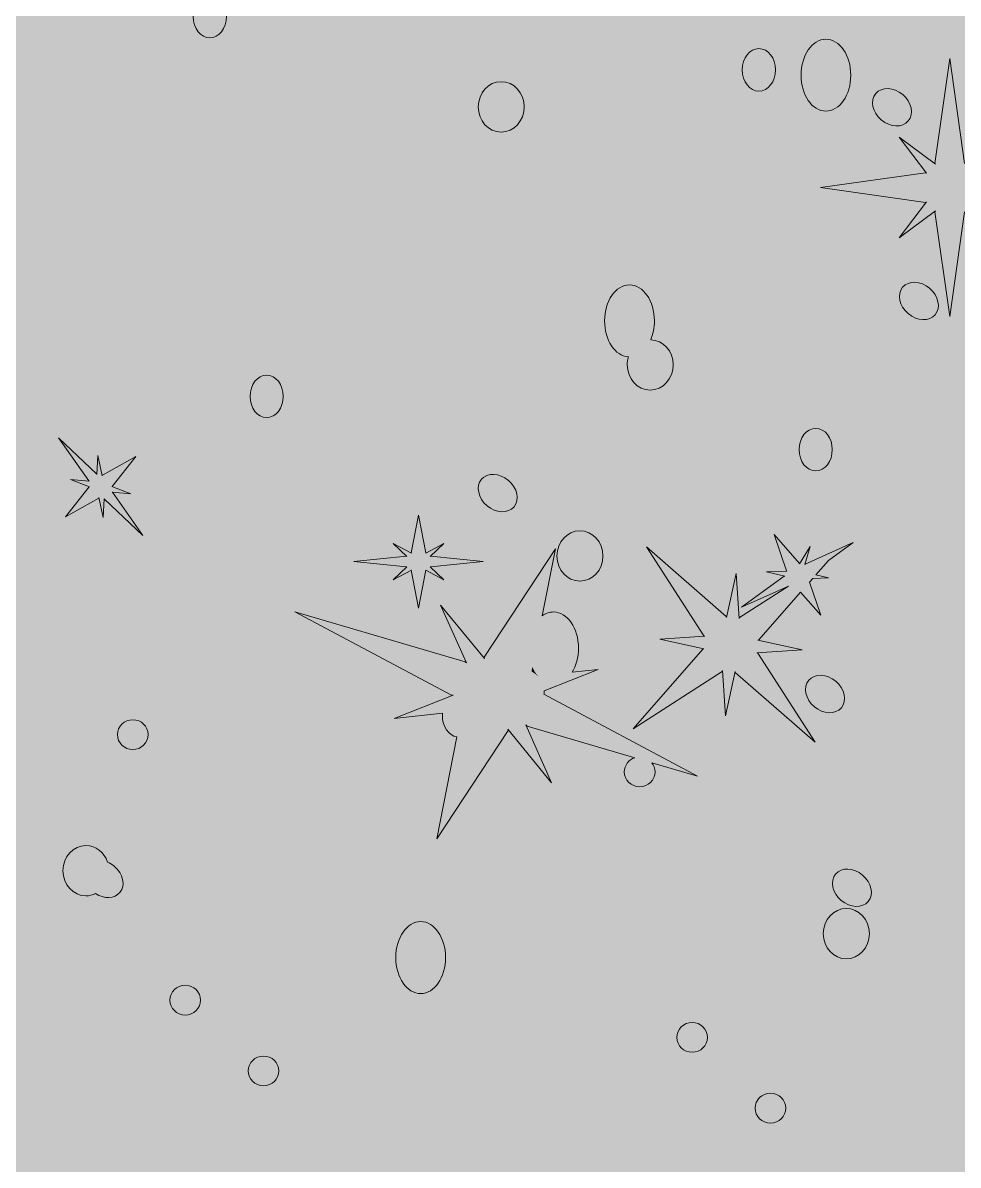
# Model space of a CAD drawing. Header units: millimetres. Extents: x 2.1 to 56, y 0.5 to 70.6.
# Drawn here: x 19.32 to 28.74, y 11.95 to 23.46 of the extents above; entities that cross this region are included whole.
import ezdxf

# ---------------------------------------------------------------- set-up
doc = ezdxf.new("R2010")
doc.units = ezdxf.units.MM

msp = doc.modelspace()

# ---------------------------------------------------------------- hatches: boundary and pattern name
at = {"true_color": 0x000000, "transparency": 33554687}
h = msp.add_hatch(color=18, dxfattribs=at)
edge = h.paths.add_edge_path(flags=0)
edge.add_spline(control_points=[(2.18, 58.849), (2.121, 62.163), (15.096, 70.58), (29.023, 70.516), (41.935, 70.457), (56.015, 62.173), (56, 58.849), (55.929, 43.515), (56.034, 43.399), (55.624, 27.611), (55.341, 16.727), (31.99, 0.499), (29.023, 0.889), (25.602, 1.338), (2.776, 14.306), (2.557, 29.116), (2.372, 41.574), (2.358, 48.941), (2.18, 58.849)], knot_values=[0, 0, 0, 0, 1, 1, 1, 2, 2, 2, 3, 3, 3, 4, 4, 4, 5, 5, 5, 6, 6, 6, 6], degree=3, periodic=1)
at = {"true_color": 0xffffff, "transparency": 33554687}
h = msp.add_hatch(color=7, dxfattribs=at)
edge = h.paths.add_edge_path(flags=0)
edge.add_spline(control_points=[(21.199, 23.737), (21.291, 23.737), (21.366, 23.64), (21.366, 23.522), (21.366, 23.404), (21.291, 23.308), (21.199, 23.308), (21.107, 23.308), (21.032, 23.404), (21.032, 23.522), (21.032, 23.64), (21.107, 23.737), (21.199, 23.737)], knot_values=[0, 0, 0, 0, 1, 1, 1, 2, 2, 2, 3, 3, 3, 4, 4, 4, 4], degree=3, periodic=1)
h = msp.add_hatch(color=7, dxfattribs=at)
edge = h.paths.add_edge_path(flags=0)
edge.add_spline(control_points=[(27.404, 23.295), (27.543, 23.295), (27.655, 23.133), (27.655, 22.932), (27.655, 22.732), (27.543, 22.57), (27.404, 22.57), (27.266, 22.57), (27.154, 22.732), (27.154, 22.932), (27.154, 23.133), (27.266, 23.295), (27.404, 23.295)], knot_values=[0, 0, 0, 0, 1, 1, 1, 2, 2, 2, 3, 3, 3, 4, 4, 4, 4], degree=3, periodic=1)
h = msp.add_hatch(color=7, dxfattribs=at)
edge = h.paths.add_edge_path(flags=0)
edge.add_spline(control_points=[(26.729, 23.2), (26.822, 23.2), (26.897, 23.104), (26.897, 22.986), (26.897, 22.867), (26.822, 22.771), (26.729, 22.771), (26.637, 22.771), (26.562, 22.867), (26.562, 22.986), (26.562, 23.104), (26.637, 23.2), (26.729, 23.2)], knot_values=[0, 0, 0, 0, 1, 1, 1, 2, 2, 2, 3, 3, 3, 4, 4, 4, 4], degree=3, periodic=1)
for points in [[(28.416, 21.945), (28.143, 22.308), (28.507, 22.035), (28.501, 22.044), (28.651, 23.1), (28.801, 22.044), (28.796, 22.035), (29.16, 22.308), (28.886, 21.945), (28.895, 21.95), (29.951, 21.8), (28.895, 21.65), (28.886, 21.655), (29.16, 21.292), (28.796, 21.565), (28.801, 21.556), (28.651, 20.5), (28.501, 21.556), (28.507, 21.565), (28.143, 21.292), (28.416, 21.655), (28.408, 21.65), (27.351, 21.8), (28.408, 21.95)], [(20.062, 18.91), (20.072, 19.099), (20.116, 18.897), (20.117, 18.901), (20.454, 19.092), (20.215, 18.787), (20.211, 18.787), (20.404, 18.714), (20.215, 18.732), (20.22, 18.73), (20.524, 18.294), (20.138, 18.659), (20.136, 18.663), (20.126, 18.475), (20.082, 18.676), (20.082, 18.672), (19.744, 18.481), (19.984, 18.786), (19.988, 18.786), (19.795, 18.859), (19.983, 18.842), (19.979, 18.844), (19.675, 19.279), (20.061, 18.914)], [(23.184, 18.084), (23.047, 18.215), (23.229, 18.116), (23.226, 18.12), (23.301, 18.5), (23.376, 18.12), (23.374, 18.116), (23.556, 18.215), (23.419, 18.084), (23.423, 18.086), (23.951, 18.032), (23.423, 17.978), (23.419, 17.98), (23.556, 17.849), (23.374, 17.947), (23.376, 17.944), (23.301, 17.563), (23.226, 17.944), (23.229, 17.947), (23.047, 17.849), (23.184, 17.98), (23.18, 17.978), (22.651, 18.032), (23.18, 18.086)], [(27.15, 17.723), (26.729, 17.242), (26.719, 17.24), (27.164, 17.143), (26.71, 17.112), (26.72, 17.109), (27.296, 16.211), (26.492, 16.913), (26.491, 16.923), (26.394, 16.479), (26.363, 16.933), (26.36, 16.923), (25.462, 16.347), (26.164, 17.15), (26.174, 17.152), (25.73, 17.249), (26.184, 17.279), (26.174, 17.283), (25.598, 18.18), (26.401, 17.478), (26.403, 17.468), (26.5, 17.913), (26.53, 17.459), (26.534, 17.469), (27.027, 17.785), (26.555, 17.573), (26.985, 17.884), (26.989, 17.885), (26.806, 17.93), (27.012, 17.936), (27.008, 17.937), (26.883, 18.304), (27.138, 18.012), (27.137, 18.008), (27.245, 18.184), (27.193, 18.003), (27.196, 18.006), (27.68, 18.224), (27.43, 18.043), (27.303, 17.898), (27.429, 17.867), (27.272, 17.863), (27.239, 17.824), (27.352, 17.493)]]:
    msp.add_hatch(color=7, dxfattribs=at).paths.add_polyline_path(points, flags=0)
h = msp.add_hatch(color=7, dxfattribs=at)
edge = h.paths.add_edge_path(flags=0)
edge.add_spline(control_points=[(24.134, 22.867), (24.262, 22.867), (24.366, 22.753), (24.366, 22.613), (24.366, 22.473), (24.262, 22.359), (24.134, 22.359), (24.006, 22.359), (23.903, 22.473), (23.903, 22.613), (23.903, 22.753), (24.006, 22.867), (24.134, 22.867)], knot_values=[0, 0, 0, 0, 1, 1, 1, 2, 2, 2, 3, 3, 3, 4, 4, 4, 4], degree=3, periodic=1)
h = msp.add_hatch(color=7, dxfattribs=at)
edge = h.paths.add_edge_path(flags=0)
edge.add_spline(control_points=[(27.906, 22.747), (27.965, 22.818), (28.087, 22.813), (28.178, 22.737), (28.268, 22.661), (28.294, 22.542), (28.234, 22.471), (28.175, 22.4), (28.053, 22.405), (27.962, 22.481), (27.872, 22.557), (27.846, 22.677), (27.906, 22.747)], knot_values=[0, 0, 0, 0, 1, 1, 1, 2, 2, 2, 3, 3, 3, 4, 4, 4, 4], degree=3, periodic=1)
h = msp.add_hatch(color=7, dxfattribs=at)
edge = h.paths.add_edge_path(flags=0)
edge.add_spline(control_points=[(28.177, 20.796), (28.236, 20.866), (28.358, 20.862), (28.448, 20.786), (28.539, 20.709), (28.564, 20.59), (28.505, 20.519), (28.446, 20.449), (28.324, 20.453), (28.233, 20.53), (28.142, 20.606), (28.117, 20.725), (28.177, 20.796)], knot_values=[0, 0, 0, 0, 1, 1, 1, 2, 2, 2, 3, 3, 3, 4, 4, 4, 4], degree=3, periodic=1)
h = msp.add_hatch(color=7, dxfattribs=at)
edge = h.paths.add_edge_path(flags=0)
edge.add_spline(control_points=[(25.64, 20.267), (25.765, 20.264), (25.866, 20.152), (25.866, 20.014), (25.866, 19.874), (25.762, 19.76), (25.634, 19.76), (25.506, 19.76), (25.403, 19.874), (25.403, 20.014), (25.403, 20.042), (25.407, 20.069), (25.415, 20.094), (25.281, 20.103), (25.175, 20.262), (25.175, 20.457), (25.175, 20.657), (25.287, 20.82), (25.426, 20.82), (25.564, 20.82), (25.677, 20.657), (25.677, 20.457), (25.677, 20.387), (25.663, 20.322), (25.64, 20.267)], knot_values=[0, 0, 0, 0, 1, 1, 1, 2, 2, 2, 3, 3, 3, 4, 4, 4, 5, 5, 5, 6, 6, 6, 7, 7, 7, 8, 8, 8, 8], degree=3, periodic=1)
h = msp.add_hatch(color=7, dxfattribs=at)
edge = h.paths.add_edge_path(flags=0)
edge.add_spline(control_points=[(21.771, 19.911), (21.864, 19.911), (21.939, 19.815), (21.939, 19.696), (21.939, 19.578), (21.864, 19.482), (21.771, 19.482), (21.679, 19.482), (21.604, 19.578), (21.604, 19.696), (21.604, 19.815), (21.679, 19.911), (21.771, 19.911)], knot_values=[0, 0, 0, 0, 1, 1, 1, 2, 2, 2, 3, 3, 3, 4, 4, 4, 4], degree=3, periodic=1)
h = msp.add_hatch(color=7, dxfattribs=at)
edge = h.paths.add_edge_path(flags=0)
edge.add_spline(control_points=[(27.302, 19.374), (27.394, 19.374), (27.469, 19.278), (27.469, 19.16), (27.469, 19.041), (27.394, 18.945), (27.302, 18.945), (27.209, 18.945), (27.135, 19.041), (27.135, 19.16), (27.135, 19.278), (27.209, 19.374), (27.302, 19.374)], knot_values=[0, 0, 0, 0, 1, 1, 1, 2, 2, 2, 3, 3, 3, 4, 4, 4, 4], degree=3, periodic=1)
h = msp.add_hatch(color=7, dxfattribs=at)
edge = h.paths.add_edge_path(flags=0)
edge.add_spline(control_points=[(23.935, 18.861), (23.994, 18.931), (24.116, 18.927), (24.207, 18.85), (24.297, 18.774), (24.323, 18.655), (24.263, 18.584), (24.204, 18.514), (24.082, 18.518), (23.991, 18.594), (23.901, 18.671), (23.876, 18.79), (23.935, 18.861)], knot_values=[0, 0, 0, 0, 1, 1, 1, 2, 2, 2, 3, 3, 3, 4, 4, 4, 4], degree=3, periodic=1)
h = msp.add_hatch(color=7, dxfattribs=at)
edge = h.paths.add_edge_path(flags=0)
edge.add_spline(control_points=[(24.927, 18.342), (25.055, 18.342), (25.159, 18.228), (25.159, 18.088), (25.159, 17.948), (25.055, 17.835), (24.927, 17.835), (24.799, 17.835), (24.695, 17.948), (24.695, 18.088), (24.695, 18.228), (24.799, 18.342), (24.927, 18.342)], knot_values=[0, 0, 0, 0, 1, 1, 1, 2, 2, 2, 3, 3, 3, 4, 4, 4, 4], degree=3, periodic=1)
h = msp.add_hatch(color=7, dxfattribs=at)
edge = h.paths.add_edge_path(flags=0)
edge.add_spline(control_points=[(24.548, 17.485), (24.582, 17.51), (24.62, 17.524), (24.661, 17.524), (24.799, 17.524), (24.912, 17.361), (24.912, 17.161), (24.912, 17.067), (24.887, 16.982), (24.847, 16.917), (24.847, 16.917), (25.109, 16.946), (25.109, 16.946), (25.109, 16.946), (24.566, 16.731), (24.566, 16.731), (24.567, 16.719), (24.566, 16.707), (24.564, 16.695), (24.564, 16.695), (26.111, 15.87), (26.111, 15.87), (26.111, 15.87), (25.651, 16.005), (25.651, 16.005), (25.671, 15.98), (25.683, 15.948), (25.683, 15.913), (25.683, 15.831), (25.614, 15.763), (25.529, 15.763), (25.443, 15.763), (25.374, 15.831), (25.374, 15.913), (25.374, 15.979), (25.418, 16.036), (25.479, 16.056), (25.479, 16.056), (24.394, 16.375), (24.394, 16.375), (24.394, 16.375), (24.383, 16.386), (24.383, 16.386), (24.383, 16.386), (24.642, 15.803), (24.642, 15.803), (24.642, 15.803), (24.201, 16.342), (24.201, 16.342), (24.201, 16.342), (24.205, 16.329), (24.205, 16.329), (24.205, 16.329), (23.486, 15.237), (23.486, 15.237), (23.486, 15.237), (23.687, 16.265), (23.687, 16.265), (23.605, 16.279), (23.541, 16.369), (23.541, 16.478), (23.541, 16.487), (23.542, 16.496), (23.543, 16.504), (23.543, 16.504), (23.057, 16.451), (23.057, 16.451), (23.057, 16.451), (23.65, 16.686), (23.65, 16.686), (23.65, 16.686), (23.634, 16.685), (23.634, 16.685), (23.634, 16.685), (22.055, 17.527), (22.055, 17.527), (22.055, 17.527), (23.772, 17.023), (23.772, 17.023), (23.772, 17.023), (23.783, 17.011), (23.783, 17.011), (23.783, 17.011), (23.524, 17.594), (23.524, 17.594), (23.524, 17.594), (23.965, 17.055), (23.965, 17.055), (23.965, 17.055), (23.961, 17.068), (23.961, 17.068), (23.961, 17.068), (24.68, 18.16), (24.68, 18.16), (24.68, 18.16), (24.548, 17.485), (24.548, 17.485)], knot_values=[0, 0, 0, 0, 1, 1, 1, 2, 2, 2, 3, 3, 3, 4, 4, 4, 5, 5, 5, 6, 6, 6, 7, 7, 7, 8, 8, 8, 9, 9, 9, 10, 10, 10, 11, 11, 11, 12, 12, 12, 13, 13, 13, 14, 14, 14, 15, 15, 15, 16, 16, 16, 17, 17, 17, 18, 18, 18, 19, 19, 19, 20, 20, 20, 21, 21, 21, 22, 22, 22, 23, 23, 23, 24, 24, 24, 25, 25, 25, 26, 26, 26, 27, 27, 27, 28, 28, 28, 29, 29, 29, 30, 30, 30, 31, 31, 31, 32, 32, 32, 32], degree=3, periodic=1)
h = msp.add_hatch(color=7, dxfattribs=at)
edge = h.paths.add_edge_path(flags=0)
edge.add_spline(control_points=[(24.502, 16.88), (24.502, 16.88), (24.498, 16.88), (24.498, 16.88), (24.492, 16.886), (24.485, 16.893), (24.478, 16.899), (24.465, 16.909), (24.452, 16.918), (24.439, 16.926), (24.439, 16.926), (24.447, 16.97), (24.447, 16.97), (24.462, 16.936), (24.48, 16.905), (24.502, 16.88)], knot_values=[0, 0, 0, 0, 1, 1, 1, 2, 2, 2, 3, 3, 3, 4, 4, 4, 5, 5, 5, 5], degree=3, periodic=1)
h = msp.add_hatch(color=7, dxfattribs=at)
edge = h.paths.add_edge_path(flags=0)
edge.add_spline(control_points=[(27.231, 16.836), (27.291, 16.906), (27.412, 16.902), (27.503, 16.826), (27.594, 16.749), (27.619, 16.63), (27.56, 16.559), (27.5, 16.489), (27.378, 16.493), (27.288, 16.569), (27.197, 16.646), (27.172, 16.765), (27.231, 16.836)], knot_values=[0, 0, 0, 0, 1, 1, 1, 2, 2, 2, 3, 3, 3, 4, 4, 4, 4], degree=3, periodic=1)
h = msp.add_hatch(color=7, dxfattribs=at)
edge = h.paths.add_edge_path(flags=0)
edge.add_spline(control_points=[(20.423, 16.438), (20.508, 16.438), (20.577, 16.371), (20.577, 16.288), (20.577, 16.206), (20.508, 16.138), (20.423, 16.138), (20.338, 16.138), (20.268, 16.206), (20.268, 16.288), (20.268, 16.371), (20.338, 16.438), (20.423, 16.438)], knot_values=[0, 0, 0, 0, 1, 1, 1, 2, 2, 2, 3, 3, 3, 4, 4, 4, 4], degree=3, periodic=1)
h = msp.add_hatch(color=7, dxfattribs=at)
edge = h.paths.add_edge_path(flags=0)
edge.add_spline(control_points=[(20.169, 15.005), (20.192, 14.995), (20.215, 14.981), (20.236, 14.964), (20.327, 14.887), (20.352, 14.768), (20.293, 14.698), (20.239, 14.634), (20.135, 14.631), (20.049, 14.687), (20.019, 14.672), (19.986, 14.663), (19.951, 14.663), (19.824, 14.663), (19.72, 14.777), (19.72, 14.917), (19.72, 15.057), (19.824, 15.171), (19.951, 15.171), (20.051, 15.171), (20.136, 15.102), (20.169, 15.005)], knot_values=[0, 0, 0, 0, 1, 1, 1, 2, 2, 2, 3, 3, 3, 4, 4, 4, 5, 5, 5, 6, 6, 6, 7, 7, 7, 7], degree=3, periodic=1)
h = msp.add_hatch(color=7, dxfattribs=at)
edge = h.paths.add_edge_path(flags=0)
edge.add_spline(control_points=[(27.502, 14.884), (27.561, 14.955), (27.683, 14.95), (27.774, 14.874), (27.864, 14.798), (27.89, 14.678), (27.83, 14.608), (27.771, 14.537), (27.649, 14.542), (27.558, 14.618), (27.468, 14.694), (27.443, 14.813), (27.502, 14.884)], knot_values=[0, 0, 0, 0, 1, 1, 1, 2, 2, 2, 3, 3, 3, 4, 4, 4, 4], degree=3, periodic=1)
h = msp.add_hatch(color=7, dxfattribs=at)
edge = h.paths.add_edge_path(flags=0)
edge.add_spline(control_points=[(27.61, 14.537), (27.738, 14.537), (27.842, 14.423), (27.842, 14.283), (27.842, 14.143), (27.738, 14.029), (27.61, 14.029), (27.482, 14.029), (27.378, 14.143), (27.378, 14.283), (27.378, 14.423), (27.482, 14.537), (27.61, 14.537)], knot_values=[0, 0, 0, 0, 1, 1, 1, 2, 2, 2, 3, 3, 3, 4, 4, 4, 4], degree=3, periodic=1)
h = msp.add_hatch(color=7, dxfattribs=at)
edge = h.paths.add_edge_path(flags=0)
edge.add_spline(control_points=[(23.323, 14.405), (23.461, 14.405), (23.573, 14.243), (23.573, 14.042), (23.573, 13.842), (23.461, 13.679), (23.323, 13.679), (23.184, 13.679), (23.072, 13.842), (23.072, 14.042), (23.072, 14.243), (23.184, 14.405), (23.323, 14.405)], knot_values=[0, 0, 0, 0, 1, 1, 1, 2, 2, 2, 3, 3, 3, 4, 4, 4, 4], degree=3, periodic=1)
h = msp.add_hatch(color=7, dxfattribs=at)
edge = h.paths.add_edge_path(flags=0)
edge.add_spline(control_points=[(20.951, 13.763), (21.037, 13.763), (21.106, 13.696), (21.106, 13.613), (21.106, 13.531), (21.037, 13.463), (20.951, 13.463), (20.866, 13.463), (20.797, 13.531), (20.797, 13.613), (20.797, 13.696), (20.866, 13.763), (20.951, 13.763)], knot_values=[0, 0, 0, 0, 1, 1, 1, 2, 2, 2, 3, 3, 3, 4, 4, 4, 4], degree=3, periodic=1)
h = msp.add_hatch(color=7, dxfattribs=at)
edge = h.paths.add_edge_path(flags=0)
edge.add_spline(control_points=[(26.057, 13.388), (26.142, 13.388), (26.212, 13.321), (26.212, 13.238), (26.212, 13.156), (26.142, 13.088), (26.057, 13.088), (25.972, 13.088), (25.903, 13.156), (25.903, 13.238), (25.903, 13.321), (25.972, 13.388), (26.057, 13.388)], knot_values=[0, 0, 0, 0, 1, 1, 1, 2, 2, 2, 3, 3, 3, 4, 4, 4, 4], degree=3, periodic=1)
h = msp.add_hatch(color=7, dxfattribs=at)
edge = h.paths.add_edge_path(flags=0)
edge.add_spline(control_points=[(21.74, 13.05), (21.825, 13.05), (21.894, 12.983), (21.894, 12.9), (21.894, 12.817), (21.825, 12.75), (21.74, 12.75), (21.655, 12.75), (21.586, 12.817), (21.586, 12.9), (21.586, 12.983), (21.655, 13.05), (21.74, 13.05)], knot_values=[0, 0, 0, 0, 1, 1, 1, 2, 2, 2, 3, 3, 3, 4, 4, 4, 4], degree=3, periodic=1)
h = msp.add_hatch(color=7, dxfattribs=at)
edge = h.paths.add_edge_path(flags=0)
edge.add_spline(control_points=[(26.846, 12.675), (26.931, 12.675), (27, 12.608), (27, 12.525), (27, 12.442), (26.931, 12.375), (26.846, 12.375), (26.76, 12.375), (26.691, 12.442), (26.691, 12.525), (26.691, 12.608), (26.76, 12.675), (26.846, 12.675)], knot_values=[0, 0, 0, 0, 1, 1, 1, 2, 2, 2, 3, 3, 3, 4, 4, 4, 4], degree=3, periodic=1)

# ---------------------------------------------------------------- linework, layer by layer
at = {"color": 18, "linetype": 'Continuous', "lineweight": 9, "true_color": 0x000000}
msp.add_lwpolyline([(28.801, 21.556), (28.651, 20.5), (28.501, 21.556), (28.507, 21.565), (28.143, 21.292), (28.416, 21.655), (28.408, 21.65), (27.351, 21.8), (28.408, 21.95), (28.416, 21.945), (28.416, 21.945), (28.143, 22.308), (28.507, 22.035), (28.501, 22.044), (28.651, 23.1), (28.801, 22.044)], dxfattribs=at)
for points in [[(20.062, 18.91), (20.072, 19.099), (20.116, 18.897), (20.117, 18.901), (20.454, 19.092), (20.215, 18.787), (20.211, 18.787), (20.404, 18.714), (20.215, 18.732), (20.22, 18.73), (20.524, 18.294), (20.138, 18.659), (20.136, 18.663), (20.126, 18.475), (20.082, 18.676), (20.082, 18.672), (19.744, 18.481), (19.984, 18.786), (19.988, 18.786), (19.795, 18.859), (19.983, 18.842), (19.979, 18.844), (19.675, 19.279), (20.061, 18.914), (20.062, 18.91)], [(23.184, 18.084), (23.047, 18.215), (23.229, 18.116), (23.226, 18.12), (23.301, 18.5), (23.376, 18.12), (23.374, 18.116), (23.556, 18.215), (23.419, 18.084), (23.423, 18.086), (23.951, 18.032), (23.423, 17.978), (23.419, 17.98), (23.556, 17.849), (23.374, 17.947), (23.376, 17.944), (23.301, 17.563), (23.226, 17.944), (23.229, 17.947), (23.047, 17.849), (23.184, 17.98), (23.18, 17.978), (22.651, 18.032), (23.18, 18.086), (23.184, 18.084)], [(27.15, 17.723), (26.729, 17.242), (26.719, 17.24), (27.164, 17.143), (26.71, 17.112), (26.72, 17.109), (27.296, 16.211), (26.492, 16.913), (26.491, 16.923), (26.394, 16.479), (26.363, 16.933), (26.36, 16.923), (25.462, 16.347), (26.164, 17.15), (26.174, 17.152), (25.73, 17.249), (26.184, 17.279), (26.174, 17.283), (25.598, 18.18), (26.401, 17.478), (26.403, 17.468), (26.5, 17.913), (26.53, 17.459), (26.534, 17.469), (27.027, 17.785), (26.555, 17.573), (26.985, 17.884), (26.989, 17.885), (26.806, 17.93), (27.012, 17.936), (27.008, 17.937), (26.883, 18.304), (27.138, 18.012), (27.137, 18.008), (27.245, 18.184), (27.193, 18.003), (27.196, 18.006), (27.68, 18.224), (27.43, 18.043), (27.303, 17.898), (27.429, 17.867), (27.272, 17.863), (27.239, 17.824), (27.352, 17.493), (27.15, 17.723)]]:
    msp.add_lwpolyline(points, close=True, dxfattribs=at)
at = {"color": 7, "linetype": 'Continuous', "lineweight": 158, "true_color": 0xffffff}
msp.add_open_spline([(2.18, 58.849), (2.358, 48.941), (2.372, 41.574), (2.557, 29.116), (2.776, 14.306), (25.602, 1.338), (29.023, 0.889), (31.99, 0.499), (55.341, 16.727), (55.624, 27.611), (56.034, 43.399), (55.929, 43.515), (56, 58.849), (56.015, 62.173), (41.935, 70.457), (29.023, 70.516), (15.096, 70.58), (2.121, 62.163), (2.18, 58.849)], degree=3, knots=[0, 0, 0, 0, 1, 1, 1, 2, 2, 2, 3, 3, 3, 4, 4, 4, 5, 5, 5, 6, 6, 6, 6], dxfattribs=at)
at = {"color": 18, "linetype": 'Continuous', "lineweight": 9, "true_color": 0x000000}
for points, knots in [([(54.172, 51.633), (54.147, 42.936), (54.164, 40.895), (53.847, 28.675), (53.783, 26.218), (52.481, 23.466), (50.482, 20.715), (47.528, 16.65), (43.056, 12.573), (38.944, 9.44), (35.741, 6.998), (32.755, 5.129), (30.875, 4.276), (30.005, 3.881), (29.348, 3.708), (28.991, 3.755), (28.501, 3.819), (27.594, 4.146), (26.407, 4.713), (23.715, 6), (19.533, 8.526), (15.533, 11.868), (9.787, 16.671), (4.436, 23.161), (4.333, 30.067), (4.163, 41.555), (4.151, 48.349), (3.986, 57.485), (3.979, 57.897), (4.154, 58.391), (4.515, 58.931), (5.009, 59.672), (5.855, 60.522), (6.993, 61.401), (11.337, 64.754), (19.966, 68.578), (29.029, 68.537), (37.429, 68.499), (46.36, 64.715), (50.958, 61.389), (52.161, 60.518), (53.071, 59.676), (53.607, 58.939), (54, 58.399), (54.196, 57.904), (54.194, 57.489), (54.184, 55.311), (54.177, 53.467), (54.173, 51.851), (54.201, 51.78), (54.2, 51.702), (54.172, 51.633)], [0, 0, 0, 0, 1, 1, 1, 2, 2, 2, 3, 3, 3, 4, 4, 4, 5, 5, 5, 6, 6, 6, 7, 7, 7, 8, 8, 8, 9, 9, 9, 10, 10, 10, 11, 11, 11, 12, 12, 12, 13, 13, 13, 14, 14, 14, 15, 15, 15, 16, 16, 16, 17, 17, 17, 17]), ([(53.375, 32.803), (53.585, 41.525), (53.575, 44.031), (53.597, 51.666), (52.67, 52.775), (44.08, 62.555), (29.09, 62.551), (13.964, 62.547), (5.441, 52.2), (4.658, 51.208), (4.715, 46.84), (4.751, 42.647), (4.809, 37.645), (4.812, 37.645), (4.815, 37.646), (4.819, 37.646), (4.911, 37.646), (4.986, 37.549), (4.986, 37.431), (4.986, 37.313), (4.911, 37.217), (4.819, 37.217), (4.819, 37.217), (4.814, 37.217), (4.814, 37.217), (4.825, 36.294), (4.837, 35.344), (4.849, 34.36), (4.892, 34.472), (4.975, 34.548), (5.069, 34.548), (5.208, 34.548), (5.32, 34.385), (5.32, 34.185), (5.32, 33.985), (5.208, 33.822), (5.069, 33.822), (4.978, 33.822), (4.898, 33.893), (4.854, 33.998), (4.871, 32.749), (4.889, 31.446), (4.909, 30.075), (5.009, 23.323), (10.284, 17.005), (15.902, 12.31), (16.27, 12.003), (16.639, 11.702), (17.009, 11.409), (16.986, 11.464), (16.973, 11.528), (16.973, 11.597), (16.973, 11.797), (17.085, 11.96), (17.224, 11.96), (17.362, 11.96), (17.475, 11.797), (17.475, 11.597), (17.475, 11.4), (17.366, 11.24), (17.231, 11.234), (20.762, 8.462), (24.29, 6.363), (26.656, 5.232), (27.764, 4.702), (28.608, 4.385), (29.066, 4.325), (29.365, 4.286), (29.906, 4.468), (30.637, 4.8), (32.265, 5.538), (34.73, 7.051), (37.445, 9.038), (37.436, 9.057), (37.431, 9.078), (37.431, 9.1), (37.431, 9.183), (37.5, 9.25), (37.586, 9.25), (37.624, 9.25), (37.658, 9.237), (37.685, 9.215), (37.986, 9.437), (38.29, 9.664), (38.596, 9.897), (39.471, 10.565), (40.364, 11.275), (41.254, 12.019), (41.233, 12.045), (41.22, 12.078), (41.22, 12.113), (41.22, 12.196), (41.289, 12.263), (41.374, 12.263), (41.419, 12.263), (41.459, 12.245), (41.487, 12.215), (44.655, 14.885), (47.777, 17.972), (50.016, 21.054), (51.936, 23.696), (53.21, 26.33), (53.271, 28.69), (53.31, 30.199), (53.345, 31.552), (53.374, 32.782), (53.374, 32.782), (52.448, 32.427), (52.448, 32.427), (52.448, 32.427), (52.439, 32.43), (52.439, 32.43), (52.439, 32.43), (52.786, 32.137), (52.786, 32.137), (52.786, 32.137), (52.371, 32.322), (52.371, 32.322), (52.371, 32.322), (52.378, 32.315), (52.378, 32.315), (52.378, 32.315), (52.468, 31.252), (52.468, 31.252), (52.468, 31.252), (52.085, 32.248), (52.085, 32.248), (52.085, 32.248), (52.089, 32.257), (52.089, 32.257), (52.089, 32.257), (51.795, 31.91), (51.795, 31.91), (51.795, 31.91), (51.98, 32.325), (51.98, 32.325), (51.98, 32.325), (51.973, 32.318), (51.973, 32.318), (51.973, 32.318), (50.91, 32.228), (50.91, 32.228), (50.91, 32.228), (51.906, 32.61), (51.906, 32.61), (51.906, 32.61), (51.916, 32.607), (51.916, 32.607), (51.916, 32.607), (51.568, 32.901), (51.568, 32.901), (51.568, 32.901), (51.984, 32.716), (51.984, 32.716), (51.984, 32.716), (51.977, 32.723), (51.977, 32.723), (51.977, 32.723), (51.887, 33.786), (51.887, 33.786), (51.887, 33.786), (52.269, 32.79), (52.269, 32.79), (52.269, 32.79), (52.266, 32.78), (52.266, 32.78), (52.266, 32.78), (52.559, 33.128), (52.559, 33.128), (52.559, 33.128), (52.374, 32.712), (52.374, 32.712), (52.374, 32.712), (52.381, 32.719), (52.381, 32.719), (52.381, 32.719), (53.375, 32.803), (53.375, 32.803)], [0, 0, 0, 0, 1, 1, 1, 2, 2, 2, 3, 3, 3, 4, 4, 4, 5, 5, 5, 6, 6, 6, 7, 7, 7, 8, 8, 8, 9, 9, 9, 10, 10, 10, 11, 11, 11, 12, 12, 12, 13, 13, 13, 14, 14, 14, 15, 15, 15, 16, 16, 16, 17, 17, 17, 18, 18, 18, 19, 19, 19, 20, 20, 20, 21, 21, 21, 22, 22, 22, 23, 23, 23, 24, 24, 24, 25, 25, 25, 26, 26, 26, 27, 27, 27, 28, 28, 28, 29, 29, 29, 30, 30, 30, 31, 31, 31, 32, 32, 32, 33, 33, 33, 34, 34, 34, 35, 35, 35, 36, 36, 36, 37, 37, 37, 38, 38, 38, 39, 39, 39, 40, 40, 40, 41, 41, 41, 42, 42, 42, 43, 43, 43, 44, 44, 44, 45, 45, 45, 46, 46, 46, 47, 47, 47, 48, 48, 48, 49, 49, 49, 50, 50, 50, 51, 51, 51, 52, 52, 52, 53, 53, 53, 54, 54, 54, 55, 55, 55, 56, 56, 56, 57, 57, 57, 58, 58, 58, 59, 59, 59, 59]), ([(21.199, 23.737), (21.291, 23.737), (21.366, 23.64), (21.366, 23.522), (21.366, 23.404), (21.291, 23.308), (21.199, 23.308), (21.107, 23.308), (21.032, 23.404), (21.032, 23.522), (21.032, 23.64), (21.107, 23.737), (21.199, 23.737)], [0, 0, 0, 0, 1, 1, 1, 2, 2, 2, 3, 3, 3, 4, 4, 4, 4]), ([(27.404, 23.295), (27.543, 23.295), (27.655, 23.133), (27.655, 22.932), (27.655, 22.732), (27.543, 22.57), (27.404, 22.57), (27.266, 22.57), (27.154, 22.732), (27.154, 22.932), (27.154, 23.133), (27.266, 23.295), (27.404, 23.295)], [0, 0, 0, 0, 1, 1, 1, 2, 2, 2, 3, 3, 3, 4, 4, 4, 4]), ([(26.729, 23.2), (26.822, 23.2), (26.897, 23.104), (26.897, 22.986), (26.897, 22.867), (26.822, 22.771), (26.729, 22.771), (26.637, 22.771), (26.562, 22.867), (26.562, 22.986), (26.562, 23.104), (26.637, 23.2), (26.729, 23.2)], [0, 0, 0, 0, 1, 1, 1, 2, 2, 2, 3, 3, 3, 4, 4, 4, 4]), ([(24.134, 22.867), (24.262, 22.867), (24.366, 22.753), (24.366, 22.613), (24.366, 22.473), (24.262, 22.359), (24.134, 22.359), (24.006, 22.359), (23.903, 22.473), (23.903, 22.613), (23.903, 22.753), (24.006, 22.867), (24.134, 22.867)], [0, 0, 0, 0, 1, 1, 1, 2, 2, 2, 3, 3, 3, 4, 4, 4, 4]), ([(27.906, 22.747), (27.965, 22.818), (28.087, 22.813), (28.178, 22.737), (28.268, 22.661), (28.294, 22.542), (28.234, 22.471), (28.175, 22.4), (28.053, 22.405), (27.962, 22.481), (27.872, 22.557), (27.846, 22.677), (27.906, 22.747)], [0, 0, 0, 0, 1, 1, 1, 2, 2, 2, 3, 3, 3, 4, 4, 4, 4]), ([(28.177, 20.796), (28.236, 20.866), (28.358, 20.862), (28.448, 20.786), (28.539, 20.709), (28.564, 20.59), (28.505, 20.519), (28.446, 20.449), (28.324, 20.453), (28.233, 20.53), (28.142, 20.606), (28.117, 20.725), (28.177, 20.796)], [0, 0, 0, 0, 1, 1, 1, 2, 2, 2, 3, 3, 3, 4, 4, 4, 4]), ([(25.64, 20.267), (25.765, 20.264), (25.866, 20.152), (25.866, 20.014), (25.866, 19.874), (25.762, 19.76), (25.634, 19.76), (25.506, 19.76), (25.403, 19.874), (25.403, 20.014), (25.403, 20.042), (25.407, 20.069), (25.415, 20.094), (25.281, 20.103), (25.175, 20.262), (25.175, 20.457), (25.175, 20.657), (25.287, 20.82), (25.426, 20.82), (25.564, 20.82), (25.677, 20.657), (25.677, 20.457), (25.677, 20.387), (25.663, 20.322), (25.64, 20.267)], [0, 0, 0, 0, 1, 1, 1, 2, 2, 2, 3, 3, 3, 4, 4, 4, 5, 5, 5, 6, 6, 6, 7, 7, 7, 8, 8, 8, 8]), ([(21.771, 19.911), (21.864, 19.911), (21.939, 19.815), (21.939, 19.696), (21.939, 19.578), (21.864, 19.482), (21.771, 19.482), (21.679, 19.482), (21.604, 19.578), (21.604, 19.696), (21.604, 19.815), (21.679, 19.911), (21.771, 19.911)], [0, 0, 0, 0, 1, 1, 1, 2, 2, 2, 3, 3, 3, 4, 4, 4, 4]), ([(27.302, 19.374), (27.394, 19.374), (27.469, 19.278), (27.469, 19.16), (27.469, 19.041), (27.394, 18.945), (27.302, 18.945), (27.209, 18.945), (27.135, 19.041), (27.135, 19.16), (27.135, 19.278), (27.209, 19.374), (27.302, 19.374)], [0, 0, 0, 0, 1, 1, 1, 2, 2, 2, 3, 3, 3, 4, 4, 4, 4]), ([(23.935, 18.861), (23.994, 18.931), (24.116, 18.927), (24.207, 18.85), (24.297, 18.774), (24.323, 18.655), (24.263, 18.584), (24.204, 18.514), (24.082, 18.518), (23.991, 18.594), (23.901, 18.671), (23.876, 18.79), (23.935, 18.861)], [0, 0, 0, 0, 1, 1, 1, 2, 2, 2, 3, 3, 3, 4, 4, 4, 4]), ([(24.927, 18.342), (25.055, 18.342), (25.159, 18.228), (25.159, 18.088), (25.159, 17.948), (25.055, 17.835), (24.927, 17.835), (24.799, 17.835), (24.695, 17.948), (24.695, 18.088), (24.695, 18.228), (24.799, 18.342), (24.927, 18.342)], [0, 0, 0, 0, 1, 1, 1, 2, 2, 2, 3, 3, 3, 4, 4, 4, 4]), ([(24.548, 17.485), (24.582, 17.51), (24.62, 17.524), (24.661, 17.524), (24.799, 17.524), (24.912, 17.361), (24.912, 17.161), (24.912, 17.067), (24.887, 16.982), (24.847, 16.917), (24.847, 16.917), (25.109, 16.946), (25.109, 16.946), (25.109, 16.946), (24.566, 16.731), (24.566, 16.731), (24.567, 16.719), (24.566, 16.707), (24.564, 16.695), (24.564, 16.695), (26.111, 15.87), (26.111, 15.87), (26.111, 15.87), (25.651, 16.005), (25.651, 16.005), (25.671, 15.98), (25.683, 15.948), (25.683, 15.913), (25.683, 15.831), (25.614, 15.763), (25.529, 15.763), (25.443, 15.763), (25.374, 15.831), (25.374, 15.913), (25.374, 15.979), (25.418, 16.036), (25.479, 16.056), (25.479, 16.056), (24.394, 16.375), (24.394, 16.375), (24.394, 16.375), (24.383, 16.386), (24.383, 16.386), (24.383, 16.386), (24.642, 15.803), (24.642, 15.803), (24.642, 15.803), (24.201, 16.342), (24.201, 16.342), (24.201, 16.342), (24.205, 16.329), (24.205, 16.329), (24.205, 16.329), (23.486, 15.237), (23.486, 15.237), (23.486, 15.237), (23.687, 16.265), (23.687, 16.265), (23.605, 16.279), (23.541, 16.369), (23.541, 16.478), (23.541, 16.487), (23.542, 16.496), (23.543, 16.504), (23.543, 16.504), (23.057, 16.451), (23.057, 16.451), (23.057, 16.451), (23.65, 16.686), (23.65, 16.686), (23.65, 16.686), (23.634, 16.685), (23.634, 16.685), (23.634, 16.685), (22.055, 17.527), (22.055, 17.527), (22.055, 17.527), (23.772, 17.023), (23.772, 17.023), (23.772, 17.023), (23.783, 17.011), (23.783, 17.011), (23.783, 17.011), (23.524, 17.594), (23.524, 17.594), (23.524, 17.594), (23.965, 17.055), (23.965, 17.055), (23.965, 17.055), (23.961, 17.068), (23.961, 17.068), (23.961, 17.068), (24.68, 18.16), (24.68, 18.16), (24.68, 18.16), (24.548, 17.485), (24.548, 17.485)], [0, 0, 0, 0, 1, 1, 1, 2, 2, 2, 3, 3, 3, 4, 4, 4, 5, 5, 5, 6, 6, 6, 7, 7, 7, 8, 8, 8, 9, 9, 9, 10, 10, 10, 11, 11, 11, 12, 12, 12, 13, 13, 13, 14, 14, 14, 15, 15, 15, 16, 16, 16, 17, 17, 17, 18, 18, 18, 19, 19, 19, 20, 20, 20, 21, 21, 21, 22, 22, 22, 23, 23, 23, 24, 24, 24, 25, 25, 25, 26, 26, 26, 27, 27, 27, 28, 28, 28, 29, 29, 29, 30, 30, 30, 31, 31, 31, 32, 32, 32, 32]), ([(27.231, 16.836), (27.291, 16.906), (27.412, 16.902), (27.503, 16.826), (27.594, 16.749), (27.619, 16.63), (27.56, 16.559), (27.5, 16.489), (27.378, 16.493), (27.288, 16.569), (27.197, 16.646), (27.172, 16.765), (27.231, 16.836)], [0, 0, 0, 0, 1, 1, 1, 2, 2, 2, 3, 3, 3, 4, 4, 4, 4]), ([(20.423, 16.438), (20.508, 16.438), (20.577, 16.371), (20.577, 16.288), (20.577, 16.206), (20.508, 16.138), (20.423, 16.138), (20.338, 16.138), (20.268, 16.206), (20.268, 16.288), (20.268, 16.371), (20.338, 16.438), (20.423, 16.438)], [0, 0, 0, 0, 1, 1, 1, 2, 2, 2, 3, 3, 3, 4, 4, 4, 4]), ([(20.169, 15.005), (20.192, 14.995), (20.215, 14.981), (20.236, 14.964), (20.327, 14.887), (20.352, 14.768), (20.293, 14.698), (20.239, 14.634), (20.135, 14.631), (20.049, 14.687), (20.019, 14.672), (19.986, 14.663), (19.951, 14.663), (19.824, 14.663), (19.72, 14.777), (19.72, 14.917), (19.72, 15.057), (19.824, 15.171), (19.951, 15.171), (20.051, 15.171), (20.136, 15.102), (20.169, 15.005)], [0, 0, 0, 0, 1, 1, 1, 2, 2, 2, 3, 3, 3, 4, 4, 4, 5, 5, 5, 6, 6, 6, 7, 7, 7, 7]), ([(27.502, 14.884), (27.561, 14.955), (27.683, 14.95), (27.774, 14.874), (27.864, 14.798), (27.89, 14.678), (27.83, 14.608), (27.771, 14.537), (27.649, 14.542), (27.558, 14.618), (27.468, 14.694), (27.443, 14.813), (27.502, 14.884)], [0, 0, 0, 0, 1, 1, 1, 2, 2, 2, 3, 3, 3, 4, 4, 4, 4]), ([(27.61, 14.537), (27.738, 14.537), (27.842, 14.423), (27.842, 14.283), (27.842, 14.143), (27.738, 14.029), (27.61, 14.029), (27.482, 14.029), (27.378, 14.143), (27.378, 14.283), (27.378, 14.423), (27.482, 14.537), (27.61, 14.537)], [0, 0, 0, 0, 1, 1, 1, 2, 2, 2, 3, 3, 3, 4, 4, 4, 4]), ([(23.323, 14.405), (23.461, 14.405), (23.573, 14.243), (23.573, 14.042), (23.573, 13.842), (23.461, 13.679), (23.323, 13.679), (23.184, 13.679), (23.072, 13.842), (23.072, 14.042), (23.072, 14.243), (23.184, 14.405), (23.323, 14.405)], [0, 0, 0, 0, 1, 1, 1, 2, 2, 2, 3, 3, 3, 4, 4, 4, 4]), ([(20.951, 13.763), (21.037, 13.763), (21.106, 13.696), (21.106, 13.613), (21.106, 13.531), (21.037, 13.463), (20.951, 13.463), (20.866, 13.463), (20.797, 13.531), (20.797, 13.613), (20.797, 13.696), (20.866, 13.763), (20.951, 13.763)], [0, 0, 0, 0, 1, 1, 1, 2, 2, 2, 3, 3, 3, 4, 4, 4, 4]), ([(26.057, 13.388), (26.142, 13.388), (26.212, 13.321), (26.212, 13.238), (26.212, 13.156), (26.142, 13.088), (26.057, 13.088), (25.972, 13.088), (25.903, 13.156), (25.903, 13.238), (25.903, 13.321), (25.972, 13.388), (26.057, 13.388)], [0, 0, 0, 0, 1, 1, 1, 2, 2, 2, 3, 3, 3, 4, 4, 4, 4]), ([(21.74, 13.05), (21.825, 13.05), (21.894, 12.983), (21.894, 12.9), (21.894, 12.817), (21.825, 12.75), (21.74, 12.75), (21.655, 12.75), (21.586, 12.817), (21.586, 12.9), (21.586, 12.983), (21.655, 13.05), (21.74, 13.05)], [0, 0, 0, 0, 1, 1, 1, 2, 2, 2, 3, 3, 3, 4, 4, 4, 4]), ([(26.846, 12.675), (26.931, 12.675), (27, 12.608), (27, 12.525), (27, 12.442), (26.931, 12.375), (26.846, 12.375), (26.76, 12.375), (26.691, 12.442), (26.691, 12.525), (26.691, 12.608), (26.76, 12.675), (26.846, 12.675)], [0, 0, 0, 0, 1, 1, 1, 2, 2, 2, 3, 3, 3, 4, 4, 4, 4])]:
    msp.add_open_spline(points, degree=3, knots=knots, dxfattribs=at)
at = {"color": 7, "linetype": 'Continuous', "lineweight": 60, "true_color": 0xffffff}
msp.add_open_spline([(4.274, 57.49), (4.438, 48.353), (4.451, 41.56), (4.621, 30.071), (4.824, 16.413), (25.874, 4.454), (29.028, 4.04), (31.765, 3.681), (53.298, 18.646), (53.559, 28.683), (53.937, 43.242), (53.84, 43.349), (53.906, 57.49), (53.92, 60.556), (40.936, 68.195), (29.028, 68.249), (16.185, 68.308), (4.219, 60.546), (4.274, 57.49)], degree=3, knots=[0, 0, 0, 0, 1, 1, 1, 2, 2, 2, 3, 3, 3, 4, 4, 4, 5, 5, 5, 6, 6, 6, 6], dxfattribs=at)

doc.saveas('drawing.dxf')
